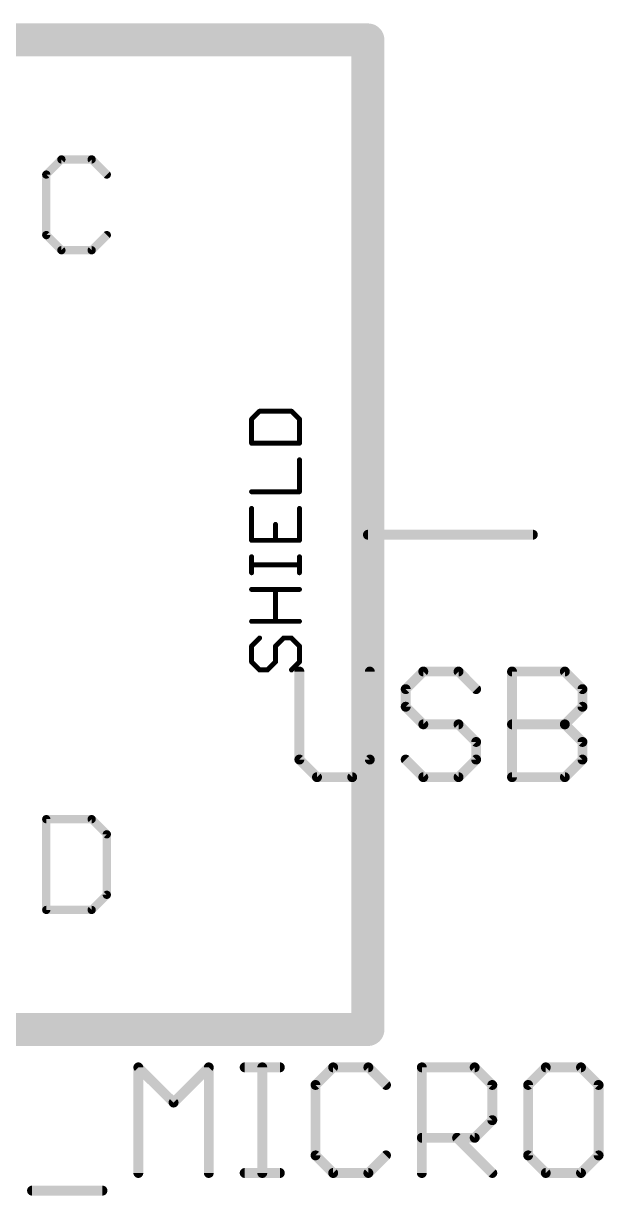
# Model space of a CAD drawing. Extents: x -12 to 175, y 0 to 78.
# Drawn here: x 121.7 to 130.63, y 17.76 to 35.81 of the extents above; entities that cross this region are included whole.
import ezdxf

# ---------------------------------------------------------------- set-up
doc = ezdxf.new("R2010")
doc.units = 0
for name, color, linetype in [('94', 22, 'CONTINUOUS'), ('95', 253, 'CONTINUOUS'), ('96', 253, 'CONTINUOUS')]:
    doc.layers.add(name, color=color, linetype=linetype)

msp = doc.modelspace()

# ---------------------------------------------------------------- linework, layer by layer
at = {"layer": '94'}
for points, const_width in [([(127, 35.56), (116.84, 35.56)], 0.508), ([(127, 20.32), (127, 35.56)], 0.508), ([(129.54, 27.94), (127, 27.94)], 0.1524), ([(116.84, 20.32), (127, 20.32)], 0.508)]:
    msp.add_lwpolyline(points, dxfattribs=dict(at, const_width=const_width))
for points, const_width in [([(127.127, 35.56, 1), (126.873, 35.56)], 0.254), ([(127, 35.433, 1), (127, 35.687)], 0.254), ([(127, 27.9781, 1), (127, 27.9019)], 0.0762), ([(129.54, 27.9019, 1), (129.54, 27.9781)], 0.0762), ([(126.873, 20.32, 1), (127.127, 20.32)], 0.254), ([(127, 20.193, 1), (127, 20.447)], 0.254)]:
    msp.add_lwpolyline(points, format="xyb", dxfattribs=dict(at, const_width=const_width))
at = {"layer": '95'}
for points, const_width in [([(122.2799, 33.7197), (122.0469, 33.4867)], 0.127), ([(122.746, 33.7197), (122.2799, 33.7197)], 0.127), ([(122.979, 33.4867), (122.746, 33.7197)], 0.127), ([(122.0469, 33.4867), (122.0469, 32.5545)], 0.127), ([(122.0469, 32.5545), (122.2799, 32.3215)], 0.127), ([(122.746, 32.3215), (122.979, 32.5545)], 0.127), ([(122.2799, 32.3215), (122.746, 32.3215)], 0.127), ([(125.3315, 29.8417), (125.2087, 29.7188)], 0.0762), ([(125.823, 29.8417), (125.3315, 29.8417)], 0.0762), ([(125.9459, 29.7188), (125.823, 29.8417)], 0.0762), ([(125.2087, 29.7188), (125.2087, 29.3502)], 0.0762), ([(125.9459, 29.3502), (125.9459, 29.7188)], 0.0762), ([(125.2087, 29.3502), (125.9459, 29.3502)], 0.0762), ([(125.9459, 28.6018), (125.9459, 29.0933)], 0.0762), ([(125.2087, 28.6018), (125.9459, 28.6018)], 0.0762), ([(125.2087, 28.3449), (125.2087, 27.8534)], 0.0762), ([(125.9459, 27.8534), (125.9459, 28.3449)], 0.0762), ([(125.5773, 27.8534), (125.5773, 28.0991)], 0.0762), ([(125.2087, 27.8534), (125.9459, 27.8534)], 0.0762), ([(125.2087, 27.3544), (125.2087, 27.6002)], 0.0762), ([(125.9459, 27.3544), (125.9459, 27.6002)], 0.0762), ([(125.9459, 27.4773), (125.2087, 27.4773)], 0.0762), ([(125.2087, 27.0975), (125.9459, 27.0975)], 0.0762), ([(125.5773, 26.606), (125.5773, 27.0975)], 0.0762), ([(125.9459, 26.606), (125.2087, 26.606)], 0.0762), ([(125.3315, 26.3491), (125.2087, 26.2262)], 0.0762), ([(125.5773, 26.2262), (125.7002, 26.3491)], 0.0762), ([(125.7002, 26.3491), (125.823, 26.3491)], 0.0762), ([(125.823, 26.3491), (125.9459, 26.2262)], 0.0762), ([(125.2087, 26.2262), (125.2087, 25.9805)], 0.0762), ([(125.5773, 25.9805), (125.5773, 26.2262)], 0.0762), ([(125.9459, 26.2262), (125.9459, 25.9805)], 0.0762), ([(125.2087, 25.9805), (125.3315, 25.8576)], 0.0762), ([(125.4544, 25.8576), (125.5773, 25.9805)], 0.0762), ([(125.9459, 25.9805), (125.823, 25.8576)], 0.0762), ([(125.3315, 25.8576), (125.4544, 25.8576)], 0.0762), ([(122.0469, 23.5597), (122.0469, 22.1615)], 0.127), ([(122.746, 23.5597), (122.0469, 23.5597)], 0.127), ([(122.979, 23.3267), (122.746, 23.5597)], 0.127), ([(122.979, 22.3945), (122.979, 23.3267)], 0.127), ([(122.746, 22.1615), (122.979, 22.3945)], 0.127), ([(122.0469, 22.1615), (122.746, 22.1615)], 0.127)]:
    msp.add_lwpolyline(points, dxfattribs=dict(at, const_width=const_width))
for points, const_width in [([(122.2799, 33.7514, 1), (122.2799, 33.6879)], 0.0635), ([(122.3023, 33.6972, 1), (122.2574, 33.7421)], 0.0635), ([(122.7684, 33.7421, 1), (122.7235, 33.6972)], 0.0635), ([(122.746, 33.6879, 1), (122.746, 33.7514)], 0.0635), ([(122.0786, 33.4867, 1), (122.0151, 33.4867)], 0.0635), ([(122.0244, 33.5091, 1), (122.0693, 33.4642)], 0.0635), ([(122.9565, 33.4642, 1), (123.0014, 33.5091)], 0.0635), ([(122.0693, 32.577, 1), (122.0244, 32.5321)], 0.0635), ([(122.0151, 32.5545, 1), (122.0786, 32.5545)], 0.0635), ([(123.0014, 32.5321, 1), (122.9565, 32.577)], 0.0635), ([(122.2799, 32.3533, 1), (122.2799, 32.2897)], 0.0635), ([(122.2574, 32.299, 1), (122.3023, 32.344)], 0.0635), ([(122.7235, 32.344, 1), (122.7684, 32.299)], 0.0635), ([(122.746, 32.2897, 1), (122.746, 32.3533)], 0.0635), ([(125.3315, 29.8607, 1), (125.3315, 29.8226)], 0.0381), ([(125.345, 29.8282, 1), (125.3181, 29.8552)], 0.0381), ([(125.8365, 29.8552, 1), (125.8096, 29.8282)], 0.0381), ([(125.823, 29.8226, 1), (125.823, 29.8607)], 0.0381), ([(125.1952, 29.7323, 1), (125.2221, 29.7053)], 0.0381), ([(125.2277, 29.7188, 1), (125.1896, 29.7188)], 0.0381), ([(125.965, 29.7188, 1), (125.9269, 29.7188)], 0.0381), ([(125.9324, 29.7053, 1), (125.9594, 29.7323)], 0.0381), ([(125.2087, 29.3692, 1), (125.2087, 29.3311)], 0.0381), ([(125.1896, 29.3502, 1), (125.2277, 29.3502)], 0.0381), ([(125.9269, 29.3502, 1), (125.965, 29.3502)], 0.0381), ([(125.9459, 29.3311, 1), (125.9459, 29.3692)], 0.0381), ([(125.965, 29.0933, 1), (125.9269, 29.0933)], 0.0381), ([(125.2087, 28.6208, 1), (125.2087, 28.5827)], 0.0381), ([(125.9269, 28.6018, 1), (125.965, 28.6018)], 0.0381), ([(125.9459, 28.5827, 1), (125.9459, 28.6208)], 0.0381), ([(125.2277, 28.3449, 1), (125.1896, 28.3449)], 0.0381), ([(125.965, 28.3449, 1), (125.9269, 28.3449)], 0.0381), ([(125.5963, 28.0991, 1), (125.5582, 28.0991)], 0.0381), ([(125.2087, 27.8724, 1), (125.2087, 27.8343)], 0.0381), ([(125.1896, 27.8534, 1), (125.2277, 27.8534)], 0.0381), ([(125.5582, 27.8534, 1), (125.5963, 27.8534)], 0.0381), ([(125.9269, 27.8534, 1), (125.965, 27.8534)], 0.0381), ([(125.9459, 27.8343, 1), (125.9459, 27.8724)], 0.0381), ([(125.2277, 27.6002, 1), (125.1896, 27.6002)], 0.0381), ([(125.965, 27.6002, 1), (125.9269, 27.6002)], 0.0381), ([(125.2087, 27.4963, 1), (125.2087, 27.4582)], 0.0381), ([(125.9459, 27.4582, 1), (125.9459, 27.4963)], 0.0381), ([(125.1896, 27.3544, 1), (125.2277, 27.3544)], 0.0381), ([(125.9269, 27.3544, 1), (125.965, 27.3544)], 0.0381), ([(125.2087, 27.1165, 1), (125.2087, 27.0784)], 0.0381), ([(125.5963, 27.0975, 1), (125.5582, 27.0975)], 0.0381), ([(125.9459, 27.0784, 1), (125.9459, 27.1165)], 0.0381), ([(125.2087, 26.6251, 1), (125.2087, 26.587)], 0.0381), ([(125.5582, 26.606, 1), (125.5963, 26.606)], 0.0381), ([(125.9459, 26.587, 1), (125.9459, 26.6251)], 0.0381), ([(125.345, 26.3356, 1), (125.3181, 26.3625)], 0.0381), ([(125.7002, 26.3681, 1), (125.7002, 26.33)], 0.0381), ([(125.7136, 26.3356, 1), (125.6867, 26.3625)], 0.0381), ([(125.8365, 26.3625, 1), (125.8096, 26.3356)], 0.0381), ([(125.823, 26.33, 1), (125.823, 26.3681)], 0.0381), ([(125.1952, 26.2397, 1), (125.2221, 26.2127)], 0.0381), ([(125.2277, 26.2262, 1), (125.1896, 26.2262)], 0.0381), ([(125.5963, 26.2262, 1), (125.5582, 26.2262)], 0.0381), ([(125.5638, 26.2397, 1), (125.5908, 26.2127)], 0.0381), ([(125.965, 26.2262, 1), (125.9269, 26.2262)], 0.0381), ([(125.9324, 26.2127, 1), (125.9594, 26.2397)], 0.0381), ([(125.2221, 25.9939, 1), (125.1952, 25.967)], 0.0381), ([(125.1896, 25.9805, 1), (125.2277, 25.9805)], 0.0381), ([(125.5582, 25.9805, 1), (125.5963, 25.9805)], 0.0381), ([(125.5908, 25.967, 1), (125.5638, 25.9939)], 0.0381), ([(125.9269, 25.9805, 1), (125.965, 25.9805)], 0.0381), ([(125.9594, 25.967, 1), (125.9324, 25.9939)], 0.0381), ([(125.3315, 25.8766, 1), (125.3315, 25.8385)], 0.0381), ([(125.3181, 25.8441, 1), (125.345, 25.8711)], 0.0381), ([(125.4409, 25.8711, 1), (125.4679, 25.8441)], 0.0381), ([(125.4544, 25.8385, 1), (125.4544, 25.8766)], 0.0381), ([(125.8096, 25.8711, 1), (125.8365, 25.8441)], 0.0381), ([(122.0786, 23.5597, 1), (122.0151, 23.5597)], 0.0635), ([(122.0469, 23.5914, 1), (122.0469, 23.5279)], 0.0635), ([(122.7684, 23.5821, 1), (122.7235, 23.5372)], 0.0635), ([(122.746, 23.5279, 1), (122.746, 23.5914)], 0.0635), ([(123.0107, 23.3267, 1), (122.9472, 23.3267)], 0.0635), ([(122.9565, 23.3042, 1), (123.0014, 23.3491)], 0.0635), ([(122.9472, 22.3945, 1), (123.0107, 22.3945)], 0.0635), ([(123.0014, 22.3721, 1), (122.9565, 22.417)], 0.0635), ([(122.0469, 22.1932, 1), (122.0469, 22.1298)], 0.0635), ([(122.7235, 22.184, 1), (122.7684, 22.139)], 0.0635), ([(122.746, 22.1298, 1), (122.746, 22.1932)], 0.0635), ([(122.0151, 22.1615, 1), (122.0786, 22.1615)], 0.0635)]:
    msp.add_lwpolyline(points, format="xyb", dxfattribs=dict(at, const_width=const_width))
at = {"layer": '96', "const_width": 0.1524}
for points in [[(125.9446, 25.8332), (125.9446, 24.4774)], [(127.0293, 24.4774), (127.0293, 25.8332)], [(127.8529, 25.8332), (127.5818, 25.562)], [(128.3953, 25.8332), (127.8529, 25.8332)], [(128.6664, 25.562), (128.3953, 25.8332)], [(129.2189, 24.2062), (129.2189, 25.8332)], [(129.2189, 25.8332), (130.0324, 25.8332)], [(130.0324, 25.8332), (130.3036, 25.562)], [(127.5818, 25.562), (127.5818, 25.2909)], [(130.3036, 25.562), (130.3036, 25.2909)], [(127.5818, 25.2909), (127.8529, 25.0197)], [(130.3036, 25.2909), (130.0324, 25.0197)], [(127.8529, 25.0197), (128.3953, 25.0197)], [(128.3953, 25.0197), (128.6664, 24.7485)], [(129.2189, 25.0197), (130.0324, 25.0197)], [(130.0324, 25.0197), (130.3036, 24.7485)], [(128.6664, 24.7485), (128.6664, 24.4774)], [(130.3036, 24.7485), (130.3036, 24.4774)], [(125.9446, 24.4774), (126.2158, 24.2062)], [(126.7581, 24.2062), (127.0293, 24.4774)], [(127.8529, 24.2062), (127.5818, 24.4774)], [(128.6664, 24.4774), (128.3953, 24.2062)], [(130.3036, 24.4774), (130.0324, 24.2062)], [(126.2158, 24.2062), (126.7581, 24.2062)], [(128.3953, 24.2062), (127.8529, 24.2062)], [(130.0324, 24.2062), (129.2189, 24.2062)], [(123.4648, 18.1102), (123.4648, 19.7372)], [(123.4648, 19.7372), (124.0072, 19.1949)], [(124.0072, 19.1949), (124.5495, 19.7372)], [(124.5495, 19.7372), (124.5495, 18.1102)], [(125.102, 19.7372), (125.6443, 19.7372)], [(125.3731, 18.1102), (125.3731, 19.7372)], [(126.4646, 19.7372), (126.1934, 19.466)], [(127.0069, 19.7372), (126.4646, 19.7372)], [(127.2781, 19.466), (127.0069, 19.7372)], [(127.8306, 18.1102), (127.8306, 19.7372)], [(127.8306, 19.7372), (128.6441, 19.7372)], [(128.6441, 19.7372), (128.9152, 19.466)], [(129.7389, 19.7372), (129.4677, 19.466)], [(130.2812, 19.7372), (129.7389, 19.7372)], [(130.5524, 19.466), (130.2812, 19.7372)], [(126.1934, 19.466), (126.1934, 18.3814)], [(128.9152, 19.466), (128.9152, 18.9237)], [(129.4677, 19.466), (129.4677, 18.3814)], [(130.5524, 18.3814), (130.5524, 19.466)], [(128.9152, 18.9237), (128.6441, 18.6525)], [(128.6441, 18.6525), (127.8306, 18.6525)], [(128.3729, 18.6525), (128.9152, 18.1102)], [(126.1934, 18.3814), (126.4646, 18.1102)], [(127.0069, 18.1102), (127.2781, 18.3814)], [(129.4677, 18.3814), (129.7389, 18.1102)], [(130.2812, 18.1102), (130.5524, 18.3814)], [(125.102, 18.1102), (125.6443, 18.1102)], [(126.4646, 18.1102), (127.0069, 18.1102)], [(129.7389, 18.1102), (130.2812, 18.1102)], [(121.8277, 17.839), (122.9123, 17.839)]]:
    msp.add_lwpolyline(points, dxfattribs=at)
at = {"layer": '96', "const_width": 0.0762}
for points in [[(125.9827, 25.8332, 1), (125.9065, 25.8332)], [(127.0674, 25.8332, 1), (126.9912, 25.8332)], [(127.8529, 25.8713, 1), (127.8529, 25.7951)], [(127.8799, 25.8062, 1), (127.826, 25.8601)], [(128.4222, 25.8601, 1), (128.3683, 25.8062)], [(128.3953, 25.7951, 1), (128.3953, 25.8713)], [(129.257, 25.8332, 1), (129.1808, 25.8332)], [(129.2189, 25.8713, 1), (129.2189, 25.7951)], [(130.0594, 25.8601, 1), (130.0055, 25.8062)], [(130.0324, 25.7951, 1), (130.0324, 25.8713)], [(127.6199, 25.562, 1), (127.5437, 25.562)], [(130.3417, 25.562, 1), (130.2655, 25.562)], [(127.5548, 25.589, 1), (127.6087, 25.5351)], [(128.6395, 25.5351, 1), (128.6934, 25.589)], [(130.2766, 25.5351, 1), (130.3305, 25.589)], [(127.6087, 25.3178, 1), (127.5548, 25.2639)], [(127.5437, 25.2909, 1), (127.6199, 25.2909)], [(130.2655, 25.2909, 1), (130.3417, 25.2909)], [(130.3305, 25.2639, 1), (130.2766, 25.3178)], [(127.8529, 25.0578, 1), (127.8529, 24.9816)], [(128.4222, 25.0466, 1), (128.3683, 24.9928)], [(128.3953, 24.9816, 1), (128.3953, 25.0578)], [(129.2189, 25.0578, 1), (129.2189, 24.9816)], [(130.0594, 25.0466, 1), (130.0055, 24.9928)], [(130.0324, 24.9816, 1), (130.0324, 25.0578)], [(127.826, 24.9928, 1), (127.8799, 25.0466)], [(130.0055, 25.0466, 1), (130.0594, 24.9928)], [(128.7045, 24.7485, 1), (128.6283, 24.7485)], [(128.6395, 24.7216, 1), (128.6934, 24.7755)], [(130.3417, 24.7485, 1), (130.2655, 24.7485)], [(130.2766, 24.7216, 1), (130.3305, 24.7755)], [(125.9716, 24.5043, 1), (125.9177, 24.4504)], [(127.0562, 24.4504, 1), (127.0023, 24.5043)], [(127.6087, 24.5043, 1), (127.5548, 24.4504)], [(128.6934, 24.4504, 1), (128.6395, 24.5043)], [(130.3305, 24.4504, 1), (130.2766, 24.5043)], [(125.9065, 24.4774, 1), (125.9827, 24.4774)], [(126.9912, 24.4774, 1), (127.0674, 24.4774)], [(128.6283, 24.4774, 1), (128.7045, 24.4774)], [(130.2655, 24.4774, 1), (130.3417, 24.4774)], [(126.2158, 24.2443, 1), (126.2158, 24.1681)], [(126.1888, 24.1793, 1), (126.2427, 24.2331)], [(126.7312, 24.2331, 1), (126.785, 24.1793)], [(126.7581, 24.1681, 1), (126.7581, 24.2443)], [(127.8529, 24.2443, 1), (127.8529, 24.1681)], [(127.826, 24.1793, 1), (127.8799, 24.2331)], [(128.3683, 24.2331, 1), (128.4222, 24.1793)], [(128.3953, 24.1681, 1), (128.3953, 24.2443)], [(129.2189, 24.2443, 1), (129.2189, 24.1681)], [(129.1808, 24.2062, 1), (129.257, 24.2062)], [(130.0055, 24.2331, 1), (130.0594, 24.1793)], [(130.0324, 24.1681, 1), (130.0324, 24.2443)], [(123.5029, 19.7372, 1), (123.4267, 19.7372)], [(123.4918, 19.7641, 1), (123.4379, 19.7102)], [(124.5876, 19.7372, 1), (124.5114, 19.7372)], [(124.5764, 19.7102, 1), (124.5225, 19.7641)], [(125.102, 19.7753, 1), (125.102, 19.6991)], [(125.4112, 19.7372, 1), (125.335, 19.7372)], [(125.6443, 19.6991, 1), (125.6443, 19.7753)], [(126.4646, 19.7753, 1), (126.4646, 19.6991)], [(126.4915, 19.7102, 1), (126.4376, 19.7641)], [(127.0339, 19.7641, 1), (126.98, 19.7102)], [(127.0069, 19.6991, 1), (127.0069, 19.7753)], [(127.8687, 19.7372, 1), (127.7925, 19.7372)], [(127.8306, 19.7753, 1), (127.8306, 19.6991)], [(128.671, 19.7641, 1), (128.6171, 19.7102)], [(128.6441, 19.6991, 1), (128.6441, 19.7753)], [(129.7389, 19.7753, 1), (129.7389, 19.6991)], [(129.7658, 19.7102, 1), (129.712, 19.7641)], [(130.3082, 19.7641, 1), (130.2543, 19.7102)], [(130.2812, 19.6991, 1), (130.2812, 19.7753)], [(126.2315, 19.466, 1), (126.1553, 19.466)], [(126.1665, 19.493, 1), (126.2204, 19.4391)], [(127.2511, 19.4391, 1), (127.305, 19.493)], [(128.9533, 19.466, 1), (128.8771, 19.466)], [(128.8883, 19.4391, 1), (128.9422, 19.493)], [(129.5058, 19.466, 1), (129.4296, 19.466)], [(129.4408, 19.493, 1), (129.4947, 19.4391)], [(130.5905, 19.466, 1), (130.5143, 19.466)], [(130.5255, 19.4391, 1), (130.5793, 19.493)], [(123.9802, 19.2218, 1), (124.0341, 19.1679)], [(123.9802, 19.1679, 1), (124.0341, 19.2218)], [(128.8771, 18.9237, 1), (128.9533, 18.9237)], [(128.9422, 18.8968, 1), (128.8883, 18.9506)], [(127.8306, 18.6906, 1), (127.8306, 18.6144)], [(128.3998, 18.6795, 1), (128.346, 18.6256)], [(128.6171, 18.6795, 1), (128.671, 18.6256)], [(128.6441, 18.6144, 1), (128.6441, 18.6906)], [(126.2204, 18.4083, 1), (126.1665, 18.3544)], [(126.1553, 18.3814, 1), (126.2315, 18.3814)], [(127.305, 18.3544, 1), (127.2511, 18.4083)], [(129.4947, 18.4083, 1), (129.4408, 18.3544)], [(129.4296, 18.3814, 1), (129.5058, 18.3814)], [(130.5143, 18.3814, 1), (130.5905, 18.3814)], [(130.5793, 18.3544, 1), (130.5255, 18.4083)], [(123.4267, 18.1102, 1), (123.5029, 18.1102)], [(124.5114, 18.1102, 1), (124.5876, 18.1102)], [(125.102, 18.1483, 1), (125.102, 18.0721)], [(125.335, 18.1102, 1), (125.4112, 18.1102)], [(125.6443, 18.0721, 1), (125.6443, 18.1483)], [(126.4646, 18.1483, 1), (126.4646, 18.0721)], [(126.4376, 18.0833, 1), (126.4915, 18.1371)], [(126.98, 18.1371, 1), (127.0339, 18.0833)], [(127.0069, 18.0721, 1), (127.0069, 18.1483)], [(127.7925, 18.1102, 1), (127.8687, 18.1102)], [(128.8883, 18.0833, 1), (128.9422, 18.1371)], [(129.7389, 18.1483, 1), (129.7389, 18.0721)], [(129.712, 18.0833, 1), (129.7658, 18.1371)], [(130.2543, 18.1371, 1), (130.3082, 18.0833)], [(130.2812, 18.0721, 1), (130.2812, 18.1483)], [(121.8277, 17.8771, 1), (121.8277, 17.8009)], [(122.9123, 17.8009, 1), (122.9123, 17.8771)]]:
    msp.add_lwpolyline(points, format="xyb", dxfattribs=at)

doc.saveas('drawing.dxf')
